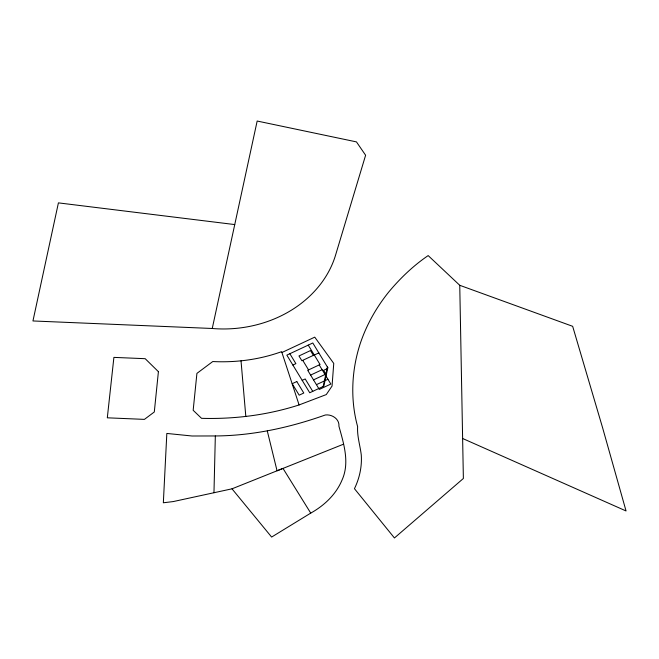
<?xml version="1.0" encoding="UTF-8"?>
<svg xmlns="http://www.w3.org/2000/svg" width="659" height="659" viewBox="0 0 659 659"><rect width="100%" height="100%" fill="white"/><g stroke="black" fill="none" stroke-linecap="round" stroke-linejoin="round"><path stroke-width="0.99" d="M213.969 492.734L215.336 435.953C252.965 435.714 289.985 427.502 325.315 414.989C331.914 414.107 339.591 418.984 338.932 426.216C343.718 443.622 349.978 462.775 341.93 480.304C335.892 494.612 324.137 505.642 310.735 513.106L271.623 537.06L232.001 488.821L173.226 501.573L163.341 502.784L166.834 433.441L192.057 436.003L215.336 435.953M212.247 328.487L257.167 121.034L356.453 141.891L365.613 155.236L335.571 255.107A109.361 92.54 -7.6 0 1 321.254 283.222C296.245 316.394 252.949 331.979 212.247 328.487L32.95 320.958L58.412 202.873L234.744 224.571M323.165 386.479L327.408 367.005M281.92 352.507L314.747 337.153L333.751 363.406L332.054 386.042L326.279 394.576L299.095 404.939C267.702 415.063 234.464 419.281 201.539 418.325L193.169 410.293L196.917 373.381L212.758 361.544C236.07 362.705 259.646 359.592 281.64 351.659L299.095 404.939M314.244 354.954L301.88 360.737L298.964 355.959L310.471 350.572L313.379 355.358M292.876 365.053L295.883 363.644L289.845 353.718M314.294 355.036L318.832 352.911M310.611 375.086L322.111 369.707M302.184 380.358L305.199 378.95L312.737 391.355M327.029 368.743L323.602 370.342L325.867 374.065M313.519 379.872L325.027 374.493M316.427 384.658L327.935 379.271M232.001 488.821L343.487 444.199M459.751 285.298L463.376 478.475L394.436 537.966L354.443 488.681C359.517 478.269 362.063 466.638 361.28 455.039C360.16 445.509 357.03 436.357 357.623 426.637C350.151 399.403 351.519 370.16 360.3 343.405A198.343 167.839 -7.6 0 1 388.744 292.011C400.235 278.238 413.308 265.684 428.169 255.585L459.751 285.298L572.663 326.312L602.59 427.716L626.05 510.956L462.626 438.49M310.735 513.106L282.999 468.409L277.06 470.798L267.299 430.986M308.247 345.11L320.06 364.526L307.695 370.309L319.335 389.436L330.843 384.057L319.203 364.921M302.736 360.333L308.56 369.905M241.021 360.811L245.815 416.422M158.407 371.668L154.297 411.982L144.412 419.379L107.31 417.814L113.9 357.384L145.186 358.694L158.407 371.668M327.836 367.714L323.816 386.174L309.73 392.756L286.838 355.127L312.794 342.985L327.836 367.714M296.805 381.545L292.201 383.695L299.186 395.178L303.783 393.028L296.805 381.545"/></g></svg>
